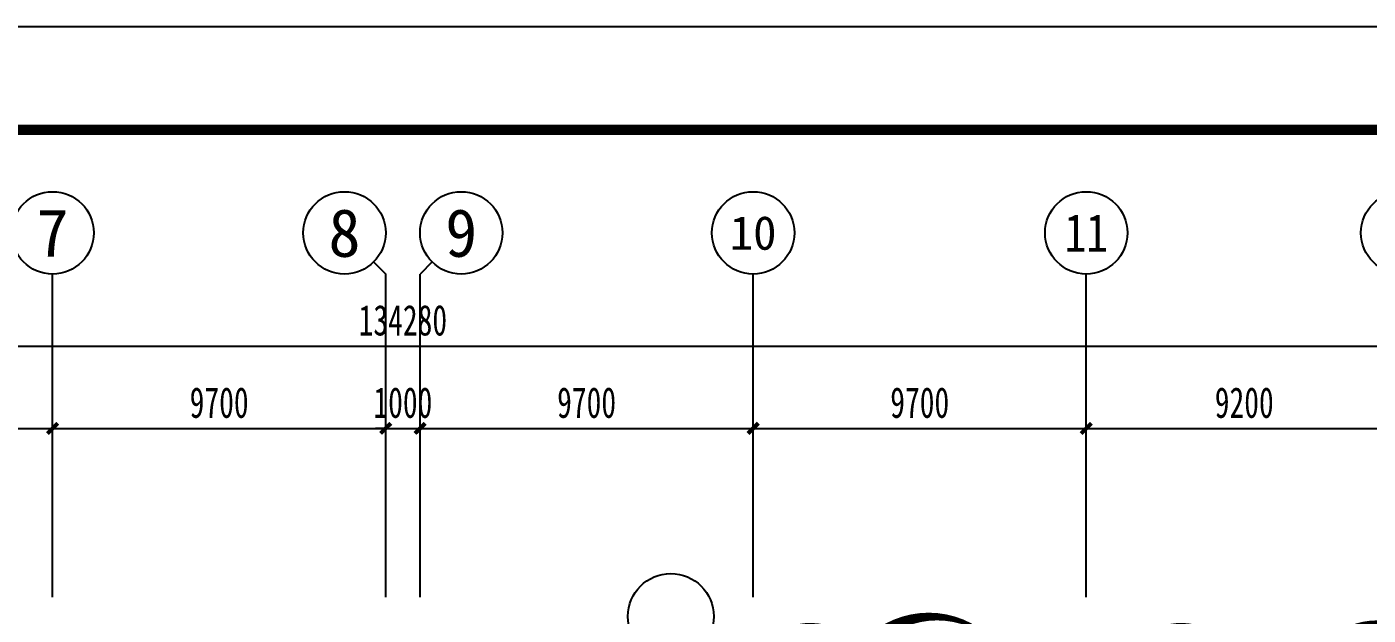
# Model space of a CAD drawing. Header units: millimetres. Extents: x -633009578 to 5705885, y -633235091 to 2571734.
# Drawn here: x 2833770 to 2872829, y 2200309 to 2217460 of the extents above; entities that cross this region are included whole.
import ezdxf
from ezdxf.enums import TextEntityAlignment as Align

# ---------------------------------------------------------------- set-up
doc = ezdxf.new("R2010")
doc.units = ezdxf.units.MM
doc.header["$LTSCALE"] = 1000
doc.header["$MEASUREMENT"] = 0
doc.layers.get('0').update_dxf_attribs({"color": 9})
for name, color, linetype in [('3T_WOOD', 21, 'Continuous'), ('A-DI-I(索引)', 21, 'Continuous'), ('AXIS_TEXT', 7, 'Continuous'), ('C-AXIS(轴号)', 3, 'Continuous'), ('DIM_MODI', 6, 'Continuous'), ('设备-箱柜', 3, 'Continuous'), ('院图签、封面151013$0$PUB_TITLE', 153, 'Continuous'), ('院图签、封面151013$0$图签文字', 4, 'Continuous')]:
    doc.layers.add(name, color=color, linetype=linetype)
doc.styles.add('_TCH_AXIS', font='simhei.ttf', dxfattribs={"bigfont": 'GBCBIG'})
doc.styles.add('_TCH_DIM_T3', font='simhei.ttf', dxfattribs={"width": 0.707, "bigfont": 'GBCBIG'})
doc.styles.add('COMPLEX', font='simhei.ttf')
doc.styles.add('院图签、封面151013$0$-宋体', font='simhei.ttf', dxfattribs={"width": 0.8})
doc.dimstyles.new('_TCH_ARCH&&300', dxfattribs={"dimtxt": 892.5, "dimasz": 300, "dimexe": 750, "dimexo": 900, "dimgap": 300, "dimtad": 1, "dimdec": 0, "dimzin": 0, "dimdsep": 46, "dimtxsty": '_TCH_DIM_T3', "dimblk": 'ARCHTICK', "dimcen": 0.09, "dimclrt": 7, "dimazin": 2, "dimtfac": 1, "dimtdec": 0, "dimtix": 1, "dimtmove": 2, "dimatfit": 3, "dimfxl": 1, "dimtolj": 1, "dimtzin": 0, "dimarcsym": 0})

# ---------------------------------------------------------------- blocks, each defined once
blk = doc.blocks.new('建筑图框_A1')
at = {"layer": '院图签、封面151013$0$PUB_TITLE'}
blk.add_lwpolyline([(0, 0), (84100, 0), (84100, 59400), (0, 59400)], close=True, dxfattribs=at)
at = {"layer": '院图签、封面151013$0$PUB_TITLE', "const_width": 100}
blk.add_lwpolyline([(2500, 1000), (83100, 1000), (83100, 58400), (2500, 58400)], close=True, dxfattribs=at)
at = {"layer": '院图签、封面151013$0$图签文字', "color": 6, "style": '院图签、封面151013$0$-宋体'}
for tag, height, width, p in [('工程主持人', 400, 0.8, (79991, 29506)), ('审定', 400, 0.8, (79991, 28706)), ('审核', 400, 0.8, (79991, 27906)), ('专业负责人', 400, 0.8, (79991, 27106)), ('校对', 400, 0.8, (79991, 26306)), ('设计', 400, 0.8, (79991, 25506)), ('方案设计人', 400, 0.8, (79991, 24707)), ('工程编号', 300, 0.7, (81000, 8700)), ('版次', 300, 0.7, (78738, 3006)), ('日期', 300, 0.7, (82038, 3000)), ('图号', 200, 0.7, (82538, 2400)), ('比例', 300, 0.7, (78738, 2200)), ('图号_X施', 300, 0.7, (81538, 2200)), ('图号_总数', 200, 0.7, (82538, 2000))]:
    blk.add_attdef(tag, text='', height=height, dxfattribs=dict(at, width=width)).set_placement(p, align=Align.MIDDLE_CENTER)
at = {"layer": '院图签、封面151013$0$图签文字', "color": 6, "style": '院图签、封面151013$0$-宋体', "width": 0.7}
for tag, p in [('建设单位_001', (80936, 7446)), ('工程名称_001', (80934, 6045)), ('图名_001', (79743, 4060))]:
    blk.add_attdef(tag, p, '', height=300, dxfattribs=at)
blk = doc.blocks.new('_ArchTick')
at = {"color": 0, "linetype": 'ByBlock', "const_width": 0.4}
blk.add_lwpolyline([(-0.5, -0.5), (0.5, 0.5)], dxfattribs=at)
blk = doc.blocks.new('*D559')
at = {"layer": 'C-AXIS(轴号)', "color": 0, "lineweight": -2, "transparency": 16777216}
for p, q in [((1121701, 1523757), (1121701, 1530927)), ((1255981, 1523757), (1255981, 1530927)), ((1121701, 1530177), (1255981, 1530177))]:
    blk.add_line(p, q, dxfattribs=at)
at = {"layer": 'Defpoints', "color": 0, "transparency": 16777216}
for p in [(1255981, 1530177), (1121701, 1522857), (1255981, 1522857)]:
    blk.add_point(p, dxfattribs=at)
at = {"layer": 'C-AXIS(轴号)', "color": 0, "linetype": 'ByBlock', "lineweight": -2, "transparency": 16777216, "xscale": 300, "yscale": 300, "zscale": 300, "rotation": 180}
blk.add_blockref('_ArchTick', (1121701, 1530177), dxfattribs=at)
at = {"layer": 'C-AXIS(轴号)', "color": 0, "linetype": 'ByBlock', "lineweight": -2, "transparency": 16777216, "xscale": 300, "yscale": 300, "zscale": 300}
blk.add_blockref('_ArchTick', (1255981, 1530177), dxfattribs=at)
at = {"layer": 'C-AXIS(轴号)', "color": 7, "transparency": 16777216, "insert": (1188841, 1530923), "char_height": 892.5, "attachment_point": 5, "style": '_TCH_DIM_T3'}
blk.add_mtext('\\A1;134280', dxfattribs=at)
blk = doc.blocks.new('*D610')
at = {"layer": 'C-AXIS(轴号)', "color": 0, "lineweight": -2, "transparency": 16777216}
for p, q in [((1168941, 1523757), (1168941, 1528527)), ((1178641, 1523757), (1178641, 1528527)), ((1168941, 1527777), (1178641, 1527777))]:
    blk.add_line(p, q, dxfattribs=at)
at = {"layer": 'Defpoints', "color": 0, "transparency": 16777216}
for p in [(1178641, 1527777), (1168941, 1522857), (1178641, 1522857)]:
    blk.add_point(p, dxfattribs=at)
at = {"layer": 'C-AXIS(轴号)', "color": 0, "linetype": 'ByBlock', "lineweight": -2, "transparency": 16777216, "xscale": 300, "yscale": 300, "zscale": 300, "rotation": 180}
blk.add_blockref('_ArchTick', (1168941, 1527777), dxfattribs=at)
at = {"layer": 'C-AXIS(轴号)', "color": 0, "linetype": 'ByBlock', "lineweight": -2, "transparency": 16777216, "xscale": 300, "yscale": 300, "zscale": 300}
blk.add_blockref('_ArchTick', (1178641, 1527777), dxfattribs=at)
at = {"layer": 'C-AXIS(轴号)', "color": 7, "transparency": 16777216, "insert": (1173791, 1528523), "char_height": 892.5, "attachment_point": 5, "style": '_TCH_DIM_T3'}
blk.add_mtext('\\A1;9700', dxfattribs=at)
blk = doc.blocks.new('*D611')
at = {"layer": 'C-AXIS(轴号)', "color": 0, "lineweight": -2, "transparency": 16777216}
for p, q in [((1178641, 1523757), (1178641, 1528527)), ((1188341, 1523757), (1188341, 1528527)), ((1178641, 1527777), (1188341, 1527777))]:
    blk.add_line(p, q, dxfattribs=at)
at = {"layer": 'Defpoints', "color": 0, "transparency": 16777216}
for p in [(1188341, 1527777), (1178641, 1522857), (1188341, 1522857)]:
    blk.add_point(p, dxfattribs=at)
at = {"layer": 'C-AXIS(轴号)', "color": 0, "linetype": 'ByBlock', "lineweight": -2, "transparency": 16777216, "xscale": 300, "yscale": 300, "zscale": 300, "rotation": 180}
blk.add_blockref('_ArchTick', (1178641, 1527777), dxfattribs=at)
at = {"layer": 'C-AXIS(轴号)', "color": 0, "linetype": 'ByBlock', "lineweight": -2, "transparency": 16777216, "xscale": 300, "yscale": 300, "zscale": 300}
blk.add_blockref('_ArchTick', (1188341, 1527777), dxfattribs=at)
at = {"layer": 'C-AXIS(轴号)', "color": 7, "transparency": 16777216, "insert": (1183491, 1528523), "char_height": 892.5, "attachment_point": 5, "style": '_TCH_DIM_T3'}
blk.add_mtext('\\A1;9700', dxfattribs=at)
blk = doc.blocks.new('*D612')
at = {"layer": 'C-AXIS(轴号)', "color": 0, "lineweight": -2, "transparency": 16777216}
for p, q in [((1188341, 1523757), (1188341, 1528527)), ((1189341, 1523757), (1189341, 1528527)), ((1188341, 1527777), (1188041, 1527777)), ((1188341, 1527777), (1189341, 1527777)), ((1189341, 1527777), (1189641, 1527777))]:
    blk.add_line(p, q, dxfattribs=at)
at = {"layer": 'Defpoints', "color": 0, "transparency": 16777216}
for p in [(1189341, 1527777), (1188341, 1522857), (1189341, 1522857)]:
    blk.add_point(p, dxfattribs=at)
at = {"layer": 'C-AXIS(轴号)', "color": 0, "linetype": 'ByBlock', "lineweight": -2, "transparency": 16777216, "xscale": 300, "yscale": 300, "zscale": 300}
blk.add_blockref('_ArchTick', (1188341, 1527777), dxfattribs=at)
at = {"layer": 'C-AXIS(轴号)', "color": 0, "linetype": 'ByBlock', "lineweight": -2, "transparency": 16777216, "xscale": 300, "yscale": 300, "zscale": 300, "rotation": 180}
blk.add_blockref('_ArchTick', (1189341, 1527777), dxfattribs=at)
at = {"layer": 'C-AXIS(轴号)', "color": 7, "transparency": 16777216, "insert": (1188841, 1528523), "char_height": 892.5, "attachment_point": 5, "style": '_TCH_DIM_T3'}
blk.add_mtext('\\A1;1000', dxfattribs=at)
blk = doc.blocks.new('*D613')
at = {"layer": 'C-AXIS(轴号)', "color": 0, "lineweight": -2, "transparency": 16777216}
for p, q in [((1189341, 1523757), (1189341, 1528527)), ((1199041, 1523757), (1199041, 1528527)), ((1189341, 1527777), (1199041, 1527777))]:
    blk.add_line(p, q, dxfattribs=at)
at = {"layer": 'Defpoints', "color": 0, "transparency": 16777216}
for p in [(1199041, 1527777), (1189341, 1522857), (1199041, 1522857)]:
    blk.add_point(p, dxfattribs=at)
at = {"layer": 'C-AXIS(轴号)', "color": 0, "linetype": 'ByBlock', "lineweight": -2, "transparency": 16777216, "xscale": 300, "yscale": 300, "zscale": 300, "rotation": 180}
blk.add_blockref('_ArchTick', (1189341, 1527777), dxfattribs=at)
at = {"layer": 'C-AXIS(轴号)', "color": 0, "linetype": 'ByBlock', "lineweight": -2, "transparency": 16777216, "xscale": 300, "yscale": 300, "zscale": 300}
blk.add_blockref('_ArchTick', (1199041, 1527777), dxfattribs=at)
at = {"layer": 'C-AXIS(轴号)', "color": 7, "transparency": 16777216, "insert": (1194191, 1528523), "char_height": 892.5, "attachment_point": 5, "style": '_TCH_DIM_T3'}
blk.add_mtext('\\A1;9700', dxfattribs=at)
blk = doc.blocks.new('*D614')
at = {"layer": 'C-AXIS(轴号)', "color": 0, "lineweight": -2, "transparency": 16777216}
for p, q in [((1199041, 1523757), (1199041, 1528527)), ((1208741, 1523757), (1208741, 1528527)), ((1199041, 1527777), (1208741, 1527777))]:
    blk.add_line(p, q, dxfattribs=at)
at = {"layer": 'Defpoints', "color": 0, "transparency": 16777216}
for p in [(1208741, 1527777), (1199041, 1522857), (1208741, 1522857)]:
    blk.add_point(p, dxfattribs=at)
at = {"layer": 'C-AXIS(轴号)', "color": 0, "linetype": 'ByBlock', "lineweight": -2, "transparency": 16777216, "xscale": 300, "yscale": 300, "zscale": 300, "rotation": 180}
blk.add_blockref('_ArchTick', (1199041, 1527777), dxfattribs=at)
at = {"layer": 'C-AXIS(轴号)', "color": 0, "linetype": 'ByBlock', "lineweight": -2, "transparency": 16777216, "xscale": 300, "yscale": 300, "zscale": 300}
blk.add_blockref('_ArchTick', (1208741, 1527777), dxfattribs=at)
at = {"layer": 'C-AXIS(轴号)', "color": 7, "transparency": 16777216, "insert": (1203891, 1528523), "char_height": 892.5, "attachment_point": 5, "style": '_TCH_DIM_T3'}
blk.add_mtext('\\A1;9700', dxfattribs=at)
blk = doc.blocks.new('*D615')
at = {"layer": 'C-AXIS(轴号)', "color": 0, "lineweight": -2, "transparency": 16777216}
for p, q in [((1208741, 1523757), (1208741, 1528527)), ((1217941, 1523757), (1217941, 1528527)), ((1208741, 1527777), (1217941, 1527777))]:
    blk.add_line(p, q, dxfattribs=at)
at = {"layer": 'Defpoints', "color": 0, "transparency": 16777216}
for p in [(1217941, 1527777), (1208741, 1522857), (1217941, 1522857)]:
    blk.add_point(p, dxfattribs=at)
at = {"layer": 'C-AXIS(轴号)', "color": 0, "linetype": 'ByBlock', "lineweight": -2, "transparency": 16777216, "xscale": 300, "yscale": 300, "zscale": 300, "rotation": 180}
blk.add_blockref('_ArchTick', (1208741, 1527777), dxfattribs=at)
at = {"layer": 'C-AXIS(轴号)', "color": 0, "linetype": 'ByBlock', "lineweight": -2, "transparency": 16777216, "xscale": 300, "yscale": 300, "zscale": 300}
blk.add_blockref('_ArchTick', (1217941, 1527777), dxfattribs=at)
at = {"layer": 'C-AXIS(轴号)', "color": 7, "transparency": 16777216, "insert": (1213341, 1528523), "char_height": 892.5, "attachment_point": 5, "style": '_TCH_DIM_T3'}
blk.add_mtext('\\A1;9200', dxfattribs=at)
blk = doc.blocks.new('_AXISO')
blk.add_circle((0, 0), 0.5)
at = {"layer": 'AXIS_TEXT', "style": 'COMPLEX', "width": 1.041667}
blk.add_attdef('A', text='', height=0.56, dxfattribs=at).set_placement((-0.25, -0.28), (0.25, -0.28), align=Align.FIT)
blk = doc.blocks.new('9-29-1')
at = {"layer": 'A-DI-I(索引)'}
blk.add_circle((1196642.9, 1522296.6), 1250, dxfattribs=at)
at = {"layer": 'C-AXIS(轴号)'}
for p, q in [((1187989.1, 1532628.1), (1188340.6, 1532276.6)), ((1189692.1, 1532628.1), (1189340.6, 1532276.6)), ((1178640.6, 1522857.1), (1178640.6, 1532276.6)), ((1188340.6, 1522857.1), (1188340.6, 1532276.6)), ((1189340.6, 1522857.1), (1189340.6, 1532276.6)), ((1199040.6, 1522857.1), (1199040.6, 1532276.6)), ((1208740.6, 1522857.1), (1208740.6, 1532276.6))]:
    blk.add_line(p, q, dxfattribs=at)
at = {"layer": 'DIM_MODI'}
blk.add_lwpolyline([(1218901.4, 1521276.4, 0, 450, 0.5), (1215751.4, 1521276.4, 0, 450, 0.5), (1213051.4, 1521276.4, 0, 450, 0.5), (1210201.4, 1521276.4, 0, 450, 0.5), (1208701.4, 1521276.4, 0, 450, 0.5), (1206301.4, 1521276.4, 0, 450, 0.5), (1202251.4, 1521276.4, 0, 450, 0.5), (1199401.4, 1521276.4, 0, 450, 0.5), (1198775.6, 1521276.4, 0, 450, 0.5), (1198775.6, 1519026.4, 0, 450, 0.5), (1198775.6, 1516326.4, 0, 450, 0.5), (1198775.6, 1514076.4, 0, 450, 0.5), (1198775.6, 1511676.4, 0, 450, 0.5), (1198775.6, 1507626.4, 0, 450, 0.5), (1198775.6, 1505376.4, 0, 450, 0.5), (1198775.6, 1503085.8, 0, 450, 0.5), (1200575.6, 1503085.8, 0, 450, 0.5), (1202375.6, 1503085.8, 0, 450, 0.5), (1205225.6, 1503085.8, 0, 450, 0.5), (1207025.6, 1503085.8, 0, 450, 0.5), (1211075.6, 1503085.8, 0, 450, 0.5), (1213475.6, 1503085.8, 0, 450, 0.5), (1215425.6, 1503085.8, 0, 450, 0.5), (1218275.6, 1503085.8, 0, 450, 0.5)], format="xyseb", dxfattribs=at)
at = {"layer": 'C-AXIS(轴号)'}
ref = blk.add_blockref('_AXISO', (1178640.6, 1533476.6), dxfattribs=dict(at, xscale=2400, yscale=2400, zscale=2400))
ref.add_attrib('A', '7', dxfattribs={"layer": 'AXIS_TEXT', "height": 1397.8, "style": '_TCH_AXIS'}).set_placement((1178174.7, 1532777.7), (1179106.5, 1532777.7), align=Align.FIT)
ref = blk.add_blockref('_AXISO', (1187140.6, 1533476.6), dxfattribs=dict(at, xscale=2400, yscale=2400, zscale=2400))
ref.add_attrib('A', '8', dxfattribs={"layer": 'AXIS_TEXT', "height": 1397.8, "style": '_TCH_AXIS'}).set_placement((1186674.7, 1532777.7), (1187606.5, 1532777.7), align=Align.FIT)
ref = blk.add_blockref('_AXISO', (1190540.6, 1533476.6), dxfattribs=dict(at, xscale=2400, yscale=2400, zscale=2400))
ref.add_attrib('A', '9', dxfattribs={"layer": 'AXIS_TEXT', "height": 1397.8, "style": '_TCH_AXIS'}).set_placement((1190074.7, 1532777.7), (1191006.5, 1532777.7), align=Align.FIT)
ref = blk.add_blockref('_AXISO', (1199040.6, 1533476.6), dxfattribs=dict(at, xscale=2400, yscale=2400, zscale=2400))
ref.add_attrib('A', '10', dxfattribs={"layer": 'AXIS_TEXT', "height": 985.34, "style": '_TCH_AXIS'}).set_placement((1198360.2, 1532983.9), (1199720.9, 1532983.9), align=Align.FIT)
ref = blk.add_blockref('_AXISO', (1208740.6, 1533476.6), dxfattribs=dict(at, xscale=2400, yscale=2400, zscale=2400))
ref.add_attrib('A', '11', dxfattribs={"layer": 'AXIS_TEXT', "height": 1106.29, "style": '_TCH_AXIS'}).set_placement((1208108.4, 1532923.4), (1209372.8, 1532923.4), align=Align.FIT)
ref = blk.add_blockref('_AXISO', (1217940.6, 1533476.6), dxfattribs=dict(at, xscale=2400, yscale=2400, zscale=2400))
ref.add_attrib('A', '12', dxfattribs={"layer": 'AXIS_TEXT', "height": 985.34, "style": '_TCH_AXIS'}).set_placement((1217260.2, 1532983.9), (1218620.9, 1532983.9), align=Align.FIT)
for p1, p2, distance, picture, middle in [((1121700.6, 1522857.1), (1255980.6, 1522857.1), 7319.5, '*D559', (1188840.6, 1530922.8)), ((1168940.6, 1522857.1), (1178640.6, 1522857.1), 4919.5, '*D610', (1173790.6, 1528522.8)), ((1178640.6, 1522857.1), (1188340.6, 1522857.1), 4919.5, '*D611', (1183490.6, 1528522.8)), ((1188340.6, 1522857.1), (1189340.6, 1522857.1), 4919.5, '*D612', (1188840.6, 1528522.8)), ((1189340.6, 1522857.1), (1199040.6, 1522857.1), 4919.5, '*D613', (1194190.6, 1528522.8)), ((1199040.6, 1522857.1), (1208740.6, 1522857.1), 4919.5, '*D614', (1203890.6, 1528522.8)), ((1208740.6, 1522857.1), (1217940.6, 1522857.1), 4919.5, '*D615', (1213340.6, 1528522.8))]:
    dim = blk.add_aligned_dim(p1=p1, p2=p2, distance=distance, dimstyle='_TCH_ARCH&&300', dxfattribs=at)
    dim.commit()
    dim.dimension.update_dxf_attribs({"geometry": picture, "text_midpoint": middle})

msp = doc.modelspace()

# ---------------------------------------------------------------- block references
at = {"layer": '3T_WOOD'}
msp.add_blockref('9-29-1', (1655879.4, 677977.5), dxfattribs=at)
at = {"layer": '设备-箱柜', "xscale": 3, "yscale": 3}
msp.add_blockref('建筑图框_A1', (2725055.4, 2039260.2, 0), dxfattribs=at)

doc.saveas('drawing.dxf')
